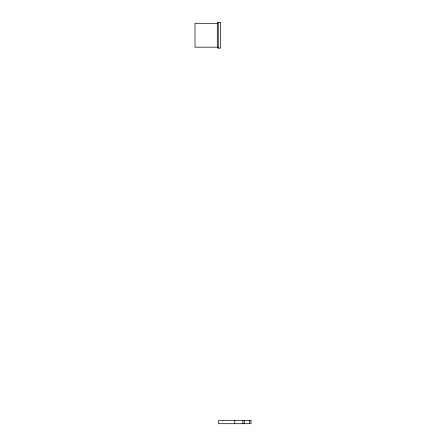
<?xml version="1.0" encoding="UTF-8"?>
<svg xmlns="http://www.w3.org/2000/svg" width="446" height="446" viewBox="0 0 446 446"><rect width="100%" height="100%" fill="white"/><g stroke="black" fill="none" stroke-linecap="round" stroke-linejoin="round"><path stroke-width="0.67" d="M218.267 22.3L217.297 22.623L217.297 47.873L220.536 48.196L220.536 22.3L218.267 22.3L218.267 48.196M217.581 23.315L194.997 23.315L194.997 47.181L217.581 47.181M249.381 420.461L249.381 423.7M244.525 420.461L244.525 423.7M242.908 420.461L242.908 423.7M234.774 420.461L234.774 423.7M251.003 420.461L218.629 420.461L218.629 423.7L251.003 423.7L251.003 420.461"/></g></svg>
